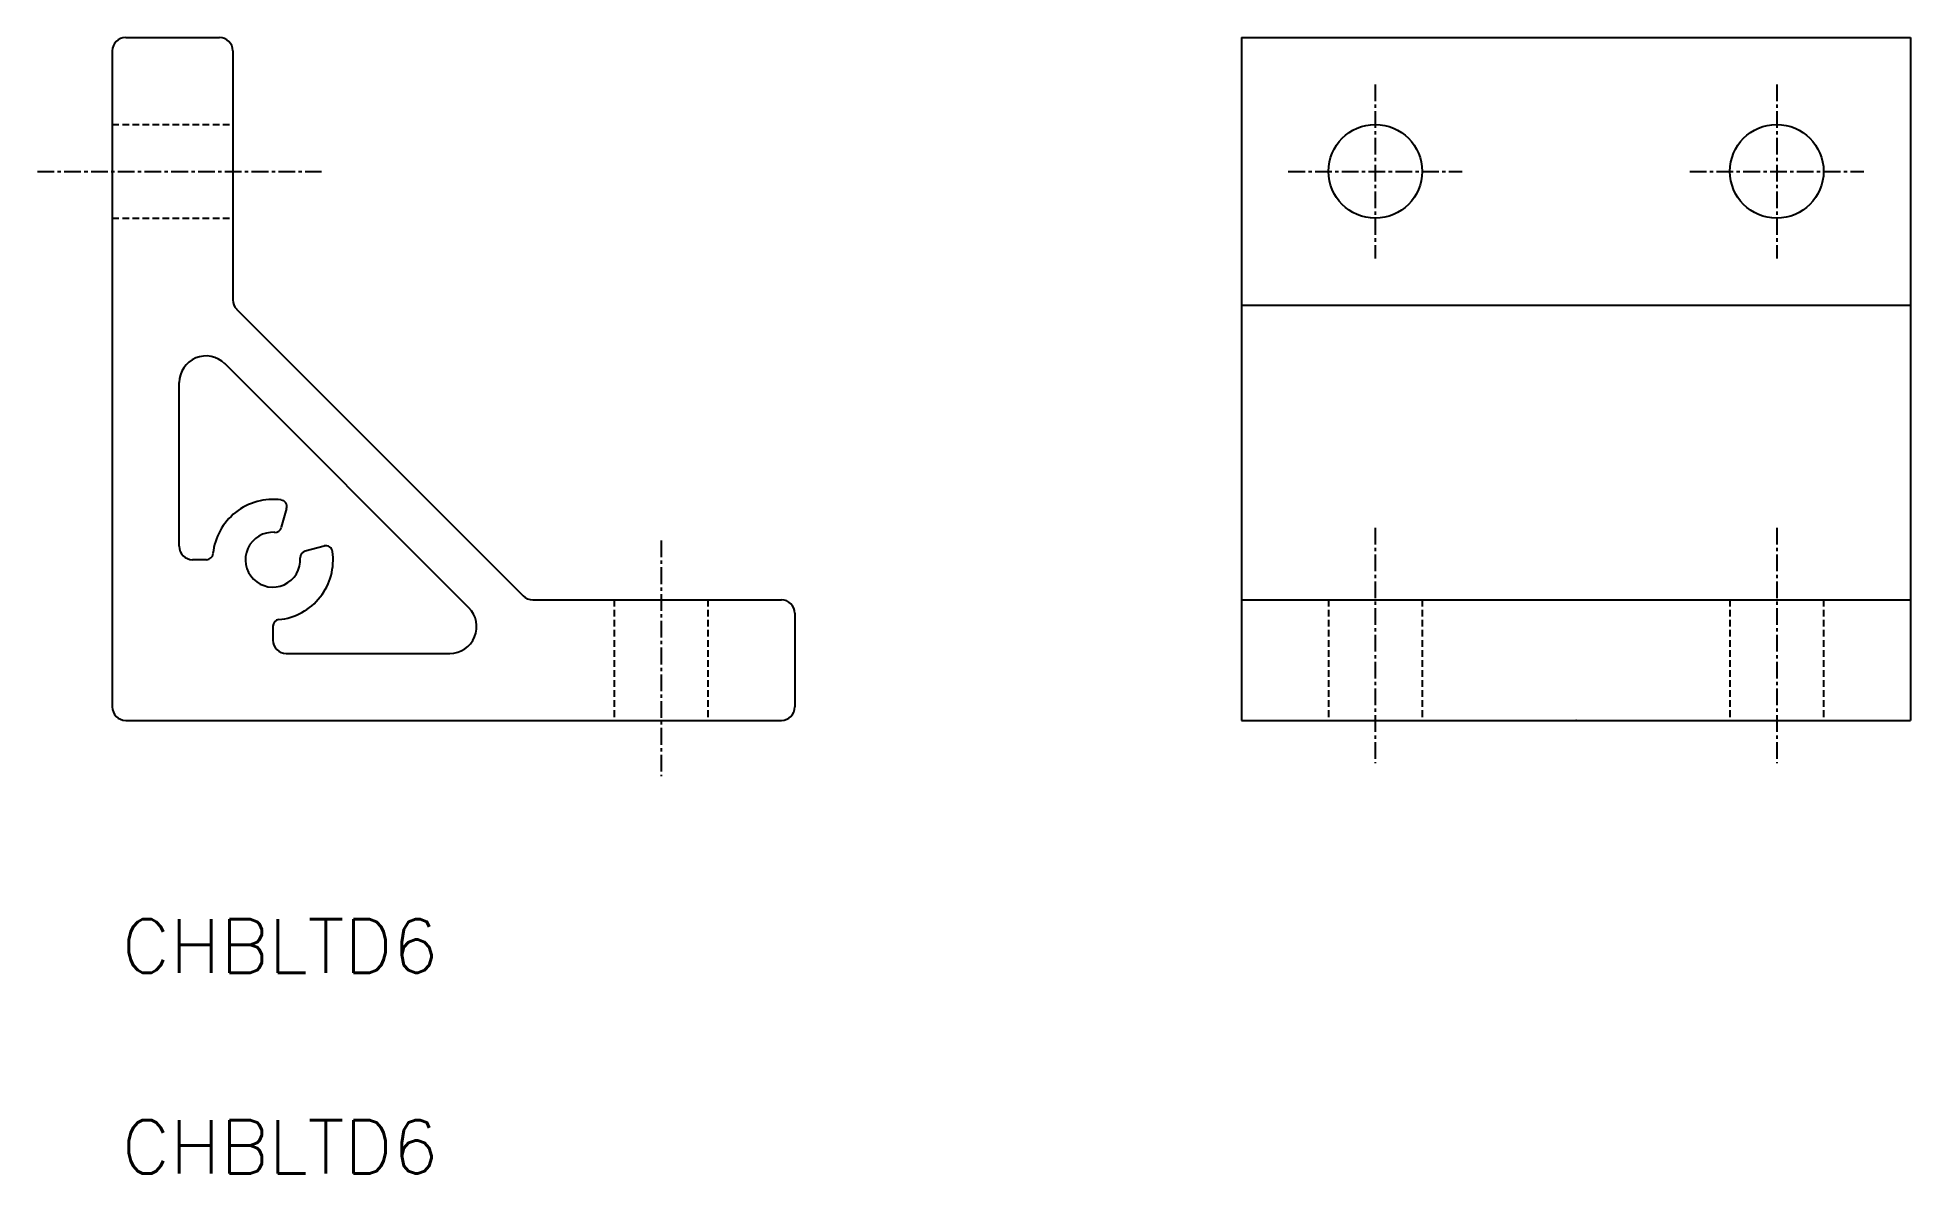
# Model space of a CAD drawing. Extents: x -18 to 122, y -46 to 39.
import ezdxf

# ---------------------------------------------------------------- set-up
doc = ezdxf.new("R2010")
doc.units = 0
doc.linetypes.add('CENTER', pattern=[2, 1.25, -0.25, 0.25, -0.25])
doc.linetypes.add('DASHED', pattern=[0.75, 0.5, -0.25])
doc.layers.get('0').update_dxf_attribs({"linetype": 'CONTINUOUS'})
doc.layers.add('CENTER', color=1, linetype='CENTER')
doc.styles.get("Standard").update_dxf_attribs({"font": 'txt.shx', "bigfont": 'bigfont.shx'})

msp = doc.modelspace()

# ---------------------------------------------------------------- linework, layer by layer
at = {"color": 7, "linetype": 'CONTINUOUS'}
for p, q in [((-12, 38), (-12, -11)), ((-11, 39), (-4, 39)), ((-3, 38), (-3, 19.41)), ((72.37, 39), (72.37, -12)), ((72.37, 39), (122.37, 39)), ((122.37, 39), (122.37, -12)), ((-2.71, 18.71), (18.71, -2.71)), ((72.37, 19), (122.37, 19)), ((14.64, -3.59), (-3.59, 14.64)), ((-7, 1), (-7, 13.22)), ((0.65, 2.42), (1.03, 3.83)), ((-4.97, 0), (-6, 0)), ((2.42, 0.65), (3.83, 1.03)), ((19.41, -3), (38, -3)), ((39, -4), (39, -11)), ((72.37, -3), (122.37, -3)), ((0, -4.97), (0, -6)), ((1, -7), (13.22, -7)), ((-11, -12), (38, -12)), ((72.37, -12), (122.37, -12))]:
    msp.add_line(p, q, dxfattribs=at)
at = {"color": 3, "linetype": 'DASHED'}
for p, q in [((-12, 32.5), (-3, 32.5)), ((-12, 25.5), (-3, 25.5)), ((25.5, -3), (25.5, -12)), ((32.5, -3), (32.5, -12)), ((78.87, -3), (78.87, -12)), ((85.87, -3), (85.87, -12)), ((108.87, -3), (108.87, -12)), ((115.87, -3), (115.87, -12))]:
    msp.add_line(p, q, dxfattribs=at)
at = {"color": 7, "linetype": 'CONTINUOUS'}
for centre in [(82.37, 29), (112.37, 29)]:
    msp.add_circle(centre, 3.5, dxfattribs=at)
for centre, radius, start, end in [((-11, 38), 1, 90, 180), ((-4, 38), 1, 0, 90), ((-2, 19.41), 1, 180, 225), ((-5, 13.22), 2, 45, 180), ((0, 0), 4.5, 82.1805, 174.2608), ((0.54, 3.96), 0.5, 345, 82.1805), ((0, 0), 2.05, 86.3073, 3.6923), ((0.16, 2.54), 0.5, 266.3073, 345), ((-6, 1), 1, 180, 270), ((-4.97, 0.5), 0.5, 270, 354.2608), ((0, 0), 4.5, 275.7392, 7.8192), ((2.54, 0.16), 0.5, 105, 183.6923), ((3.96, 0.54), 0.5, 7.8193, 105), ((19.41, -2), 1, 225, 270), ((13.22, -5), 2, 270, 45), ((38, -4), 1, 0, 90), ((0.5, -4.97), 0.5, 95.7392, 180), ((1, -6), 1, 180, 270), ((-11, -11), 1, 180, 270), ((38, -11), 1, 270, 0)]:
    msp.add_arc(centre, radius, start, end, dxfattribs=at)
msp.add_point((97.37, -12), dxfattribs=at)
at = {"layer": 'CENTER', "color": 1, "linetype": 'CENTER'}
for p, q in [((82.37, 35.5), (82.37, 22.5)), ((112.37, 35.5), (112.37, 22.5)), ((-17.59, 29), (3.64, 29)), ((75.87, 29), (88.87, 29)), ((105.87, 29), (118.87, 29)), ((29, 1.43), (29, -16.16)), ((82.37, 2.38), (82.37, -15.21)), ((112.37, 2.38), (112.37, -15.21))]:
    msp.add_line(p, q, dxfattribs=at)

# ---------------------------------------------------------------- texts
at = {"color": 7, "linetype": 'CONTINUOUS'}
for p in [(-11.29, -30.85), (-11.29, -45.85)]:
    msp.add_text('CHBLTD6', height=4, dxfattribs=at).set_placement(p)

doc.saveas('drawing.dxf')
